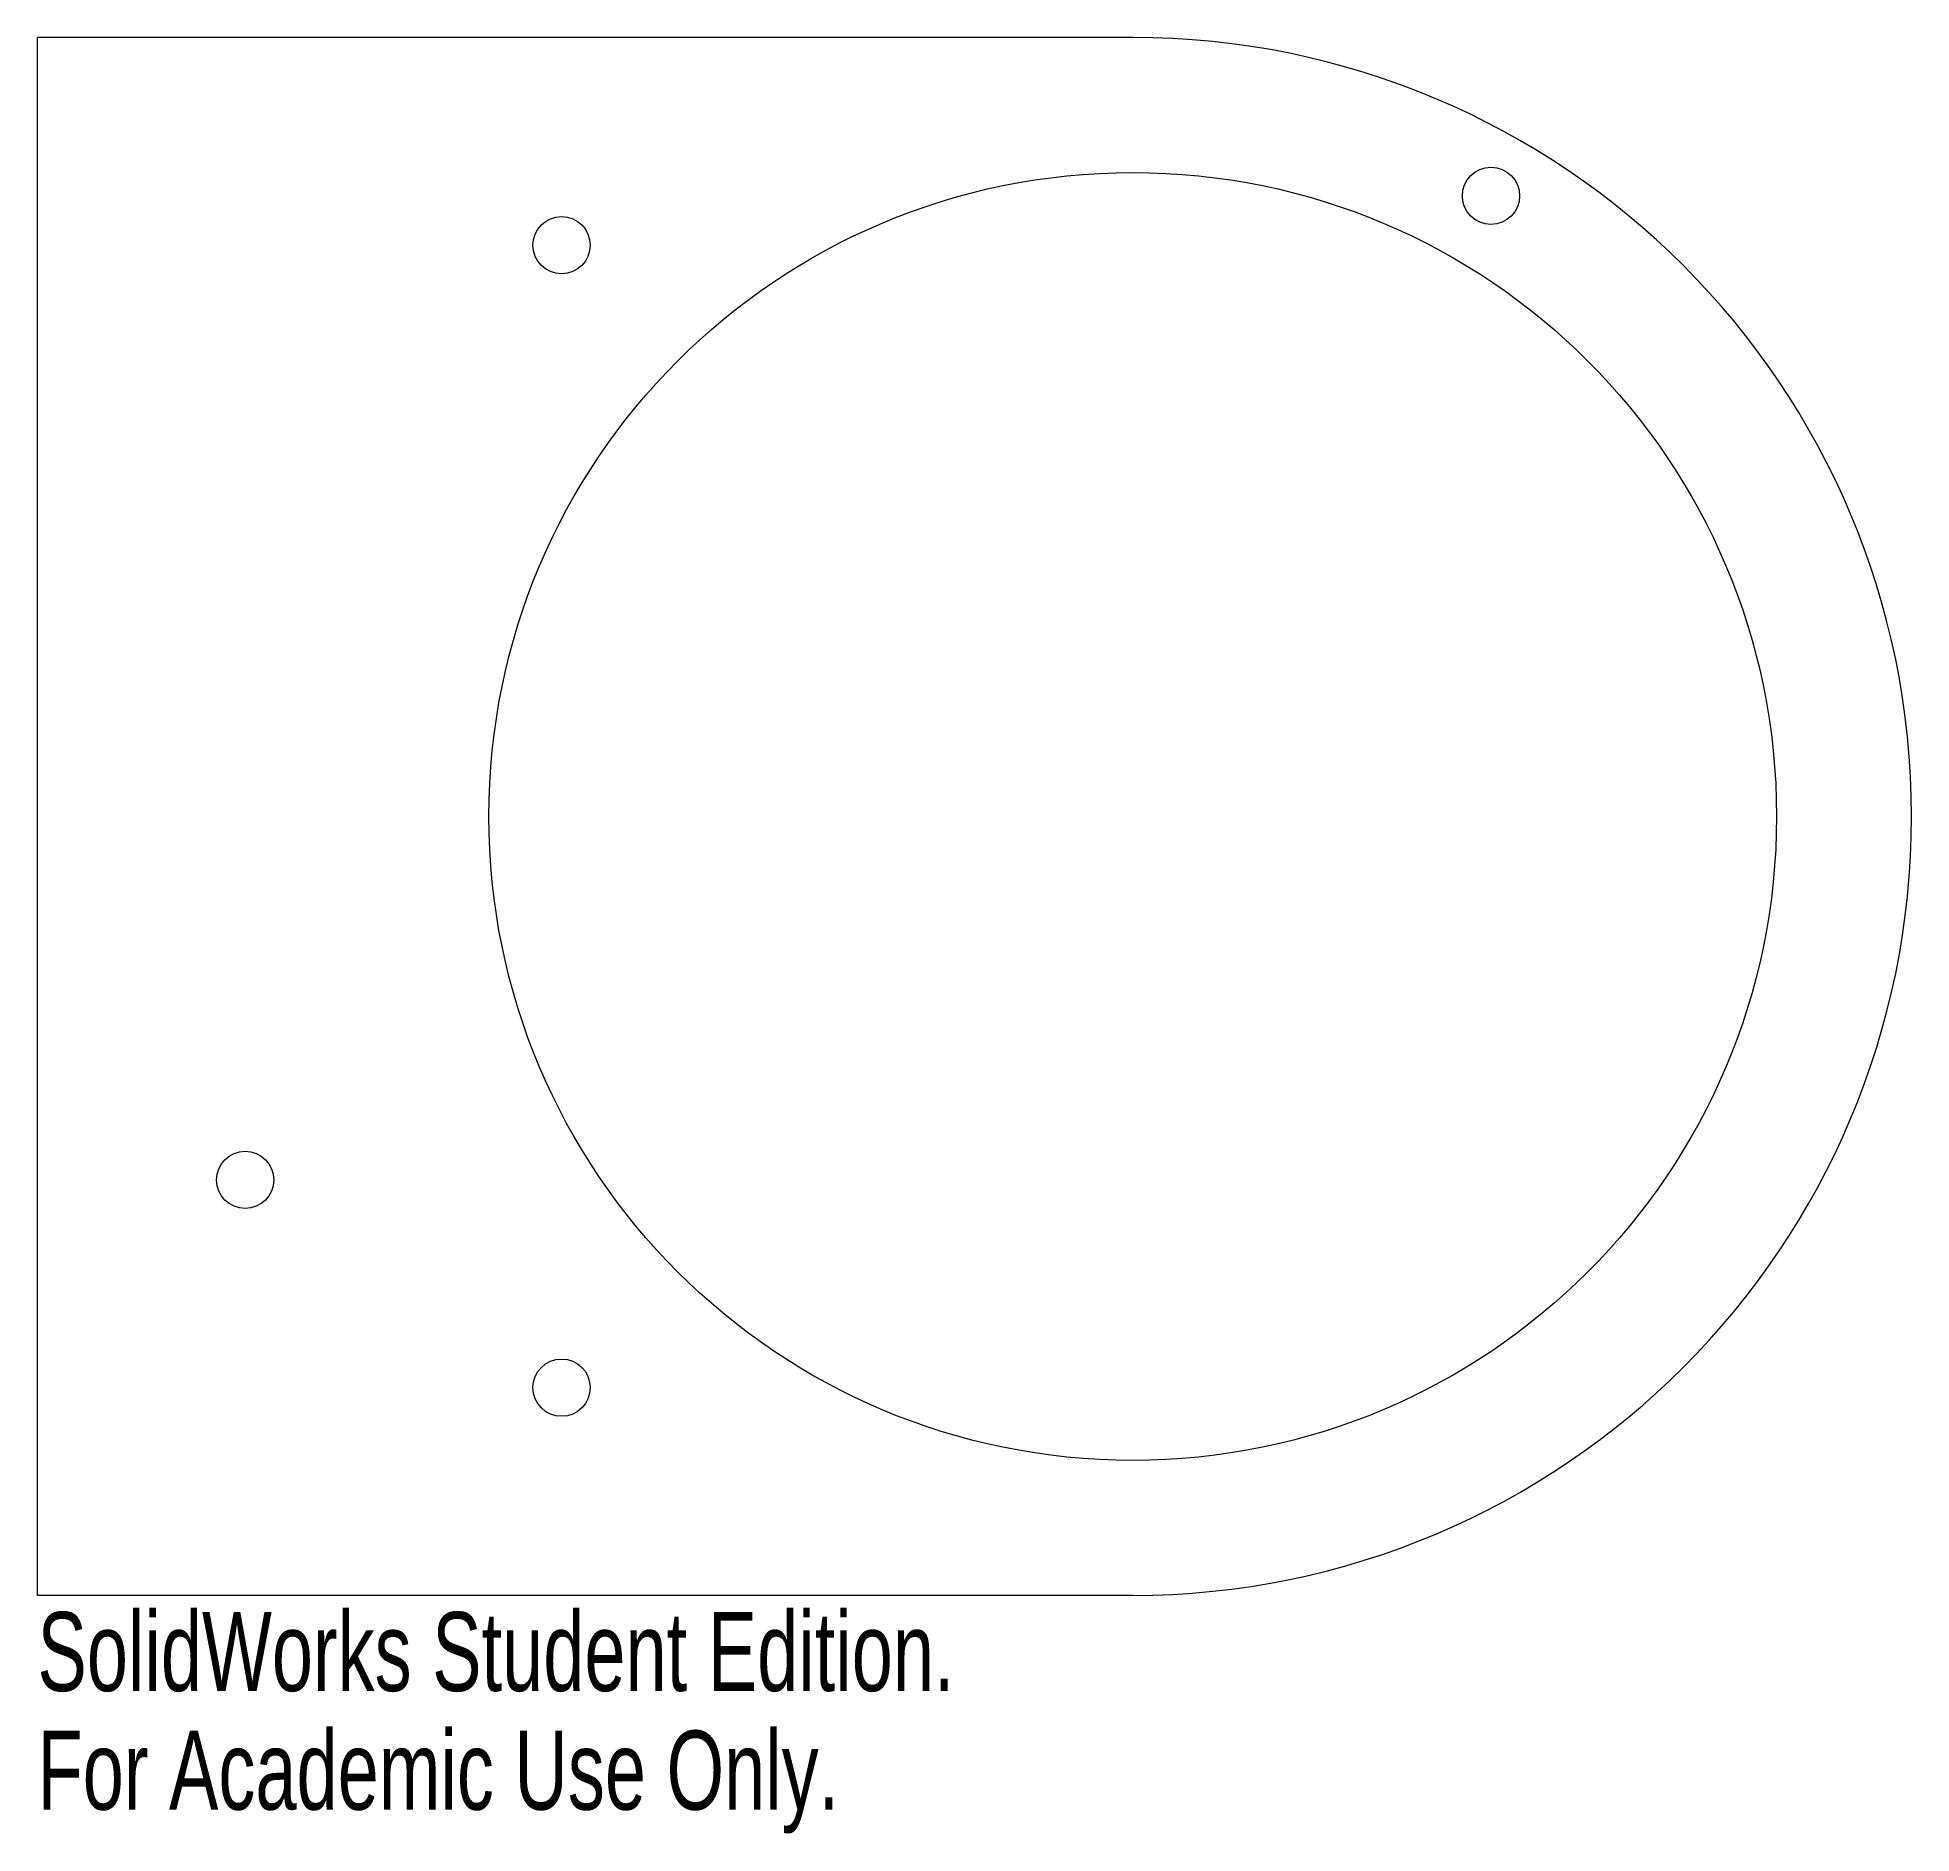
# Model space of a CAD drawing. Header units: inches. Extents: x 1.76 to 6.27, y -4.32 to 0.
import ezdxf

# ---------------------------------------------------------------- set-up
doc = ezdxf.new("R2010")
doc.units = ezdxf.units.IN
doc.header["$MEASUREMENT"] = 0
doc.styles.add('SLDTEXTSTYLE0', font='TXT', dxfattribs={"width": 0.7})

msp = doc.modelspace()

# ---------------------------------------------------------------- linework, layer by layer
at = {"color": 7, "linetype": 'Continuous', "lineweight": 15}
for p, q in [((4.395, 0), (1.7581, 0)), ((1.7581, -3.75), (1.7581, 0)), ((4.395, -3.75), (1.7581, -3.75))]:
    msp.add_line(p, q, dxfattribs=at)
for centre, radius in [((5.2575, -0.3811), 0.0689), ((4.395, -1.875), 1.55), ((3.02, -0.5), 0.0689), ((2.2581, -2.75), 0.0689), ((3.02, -3.25), 0.0689)]:
    msp.add_circle(centre, radius, dxfattribs=at)
msp.add_arc((4.395, -1.875), 1.875, 270, 90, dxfattribs=at)

# ---------------------------------------------------------------- texts
at = {"color": 7, "linetype": 'Continuous', "char_height": 0.1903, "attachment_point": 1, "style": 'SLDTEXTSTYLE0'}
for s, insert in [('SolidWorks Student Edition.', (1.7581, -3.7901)), ('For Academic Use Only.', (1.7581, -4.0756))]:
    msp.add_mtext(s, dxfattribs=dict(at, insert=insert))

doc.saveas('drawing.dxf')
